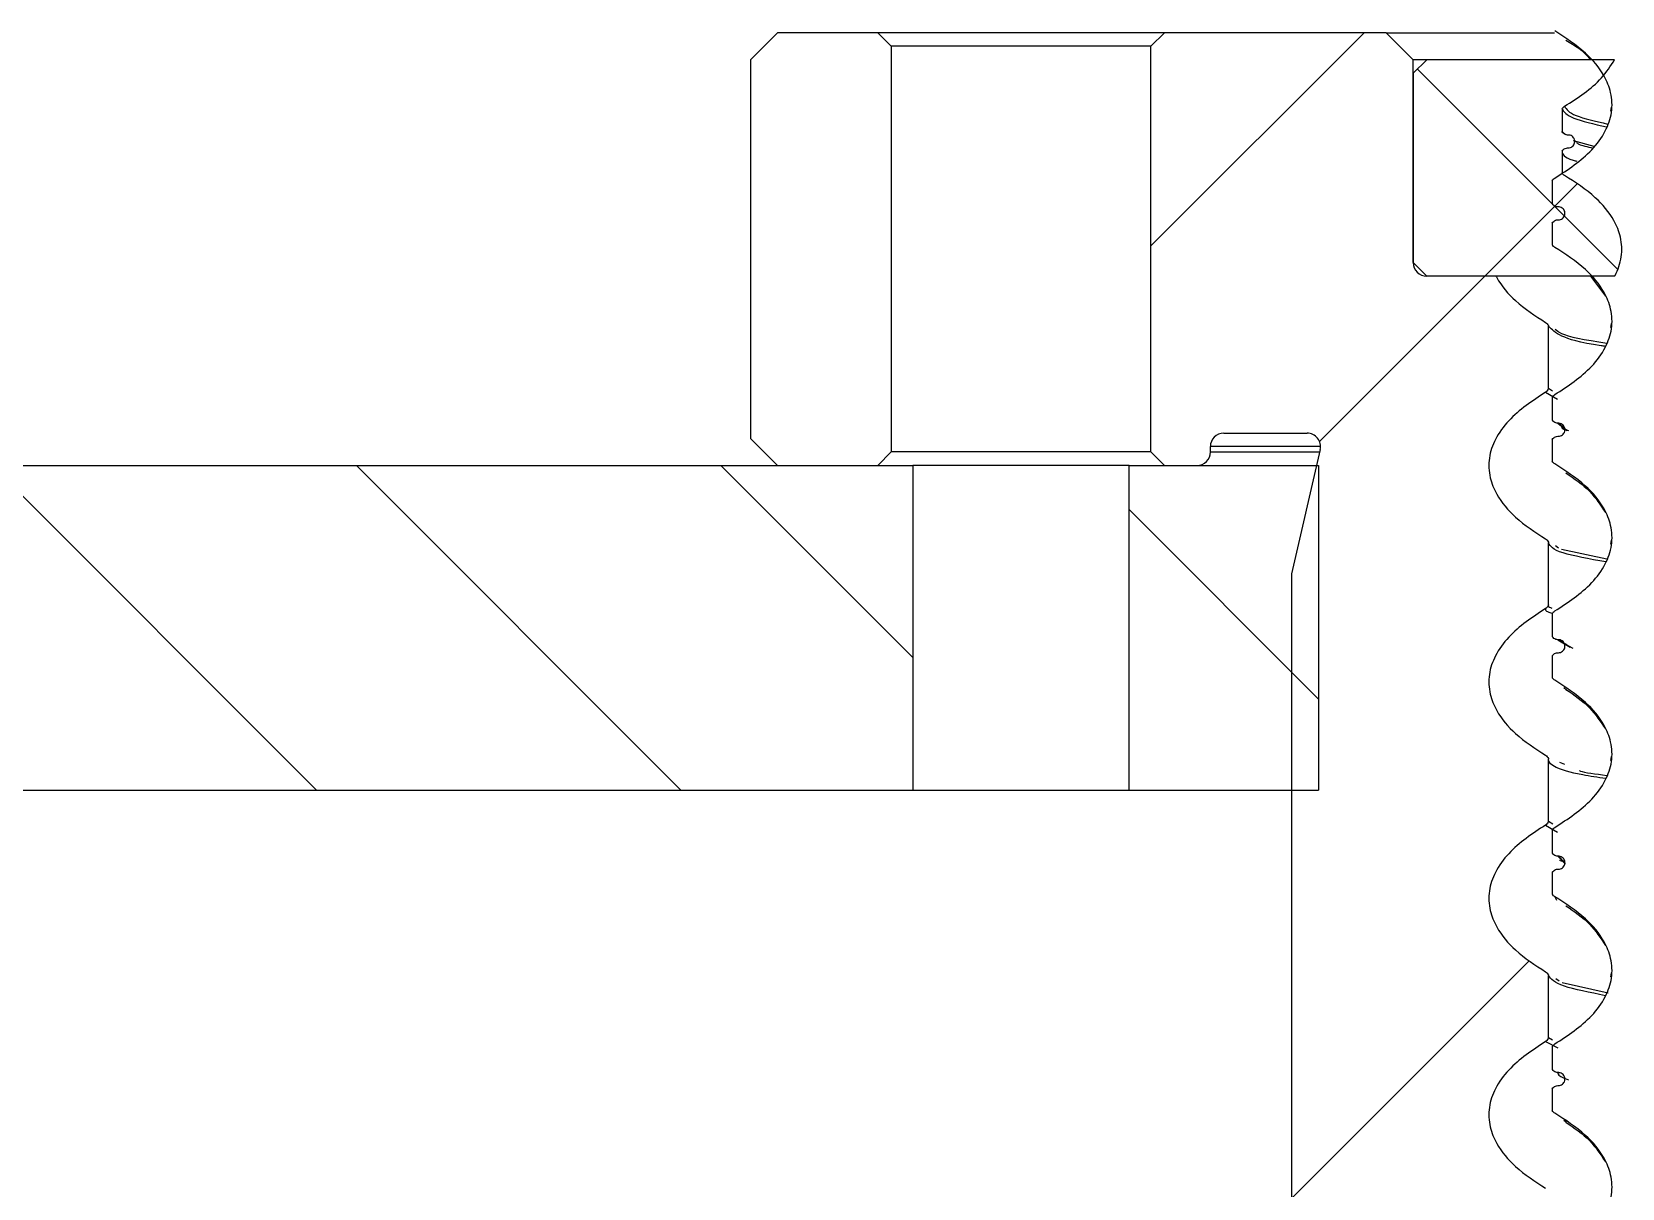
# Model space of a CAD drawing. Header units: millimetres. Extents: x -300 to 1184, y 5 to 1469.
# Drawn here: x 338.2 to 357.8, y 1364.13 to 1378.38 of the extents above; entities that cross this region are included whole.
import ezdxf

# ---------------------------------------------------------------- set-up
doc = ezdxf.new("R2010")
doc.units = ezdxf.units.MM

msp = doc.modelspace()

# ---------------------------------------------------------------- hatches: boundary and pattern name
at = {"linetype": 'Continuous', "lineweight": 18}
h = msp.add_hatch(dxfattribs=at)
h.set_pattern_fill('ANSI32', angle=3e-322, style=0)
h.paths.add_polyline_path([(347.39, 1378.366), (347.057, 1378.033), (347.057, 1373.366), (347.39, 1373.033), (348.624, 1373.033), (348.79, 1373.2), (348.79, 1378.2), (348.624, 1378.366)], flags=0)
h = msp.add_hatch(dxfattribs=at)
h.set_pattern_fill('ANSI32', angle=3e-322, style=0)
edge = h.paths.add_edge_path(flags=0)
edge.add_spline(control_points=[(356.854, 1372.129), (356.722, 1372.206), (356.596, 1372.294), (356.484, 1372.398), (356.394, 1372.481), (356.312, 1372.575), (356.252, 1372.682), (356.217, 1372.745), (356.189, 1372.813), (356.172, 1372.883), (356.154, 1372.962), (356.15, 1373.045), (356.161, 1373.125), (356.173, 1373.205), (356.199, 1373.283), (356.236, 1373.354), (356.279, 1373.438), (356.336, 1373.515), (356.4, 1373.584), (356.529, 1373.725), (356.688, 1373.84), (356.854, 1373.937)], knot_values=[0, 0, 0, 0, 0.000685, 0.000685, 0.000685, 0.001237, 0.001237, 0.001237, 0.001562, 0.001562, 0.001562, 0.001926, 0.001926, 0.001926, 0.002288, 0.002288, 0.002288, 0.00271, 0.00271, 0.00271, 0.003578, 0.003578, 0.003578, 0.003578], weights=[1, 1, 1, 1, 1, 1, 1, 1, 1, 1, 1, 1, 1, 1, 1, 1, 1, 1, 1, 1, 1, 1], degree=3, periodic=0)
edge.add_spline(control_points=[(356.854, 1373.937), (356.856, 1373.938), (356.858, 1373.94), (356.861, 1373.941), (356.868, 1373.946), (356.874, 1373.953), (356.879, 1373.96), (356.884, 1373.968), (356.888, 1373.976), (356.89, 1373.985)], knot_values=[0, 0, 0, 0, 0.000012, 0.000012, 0.000012, 0.000053, 0.000053, 0.000053, 0.000094, 0.000094, 0.000094, 0.000094], weights=[1, 1, 1, 1, 1, 1, 1, 1, 1, 1], degree=3, periodic=0)
edge.add_line((356.89, 1373.985), (356.89, 1374.748))
edge.add_spline(control_points=[(356.89, 1374.748), (356.89, 1374.751), (356.889, 1374.753), (356.888, 1374.756), (356.885, 1374.764), (356.88, 1374.772), (356.874, 1374.779), (356.868, 1374.786), (356.861, 1374.792), (356.854, 1374.796)], knot_values=[0, 0, 0, 0, 0.000012, 0.000012, 0.000012, 0.000053, 0.000053, 0.000053, 0.000094, 0.000094, 0.000094, 0.000094], weights=[1, 1, 1, 1, 1, 1, 1, 1, 1, 1], degree=3, periodic=0)
edge.add_spline(control_points=[(356.854, 1374.796), (356.722, 1374.873), (356.596, 1374.961), (356.484, 1375.064), (356.394, 1375.147), (356.312, 1375.242), (356.252, 1375.348), (356.249, 1375.354), (356.246, 1375.36), (356.242, 1375.366)], knot_values=[0, 0, 0, 0, 0.000685, 0.000685, 0.000685, 0.001237, 0.001237, 0.001237, 0.001267, 0.001267, 0.001267, 0.001267], weights=[1, 1, 1, 1, 1, 1, 1, 1, 1, 1], degree=3, periodic=0)
edge.add_line((356.242, 1375.366), (355.39, 1375.366))
edge.add_arc((355.39, 1375.533), 0.167, 180, 270, ccw=False)
edge.add_line((355.224, 1375.533), (355.224, 1378.033))
edge.add_line((355.224, 1378.033), (354.89, 1378.366))
edge.add_line((354.89, 1378.366), (352.157, 1378.366))
edge.add_line((352.157, 1378.366), (351.99, 1378.2))
edge.add_line((351.99, 1378.2), (351.99, 1373.2))
edge.add_line((351.99, 1373.2), (352.157, 1373.033))
edge.add_line((352.157, 1373.033), (352.557, 1373.033))
edge.add_arc((352.557, 1373.2), 0.167, 270, 360)
edge.add_line((352.724, 1373.2), (352.724, 1373.266))
edge.add_arc((352.89, 1373.266), 0.167, 90, 180, ccw=False)
edge.add_line((352.89, 1373.433), (353.914, 1373.433))
edge.add_arc((353.914, 1373.266), 0.167, -12.9946, 90, ccw=False)
edge.add_line((354.077, 1373.229), (353.724, 1371.7))
edge.add_line((353.724, 1371.7), (353.724, 1355.366))
edge.add_line((353.724, 1355.366), (354.057, 1355.033))
edge.add_line((354.057, 1355.033), (354.89, 1355.033))
edge.add_line((354.89, 1355.033), (355.224, 1355.366))
edge.add_line((355.224, 1355.366), (355.224, 1357.866))
edge.add_arc((355.39, 1357.866), 0.167, 90, 180, ccw=False)
edge.add_line((355.39, 1358.033), (356.557, 1358.033))
edge.add_line((356.557, 1358.033), (356.89, 1358.366))
edge.add_line((356.89, 1358.366), (356.89, 1358.748))
edge.add_spline(control_points=[(356.89, 1358.748), (356.89, 1358.751), (356.889, 1358.753), (356.888, 1358.756), (356.885, 1358.764), (356.88, 1358.772), (356.874, 1358.779), (356.868, 1358.786), (356.861, 1358.792), (356.854, 1358.796)], knot_values=[0, 0, 0, 0, 0.000012, 0.000012, 0.000012, 0.000053, 0.000053, 0.000053, 0.000094, 0.000094, 0.000094, 0.000094], weights=[1, 1, 1, 1, 1, 1, 1, 1, 1, 1], degree=3, periodic=0)
edge.add_spline(control_points=[(356.854, 1358.796), (356.722, 1358.873), (356.596, 1358.961), (356.484, 1359.064), (356.394, 1359.147), (356.312, 1359.242), (356.252, 1359.348), (356.217, 1359.411), (356.189, 1359.48), (356.172, 1359.55), (356.154, 1359.629), (356.15, 1359.712), (356.161, 1359.792), (356.173, 1359.871), (356.199, 1359.949), (356.236, 1360.021), (356.279, 1360.104), (356.336, 1360.181), (356.4, 1360.251), (356.529, 1360.392), (356.688, 1360.506), (356.854, 1360.603)], knot_values=[0, 0, 0, 0, 0.000685, 0.000685, 0.000685, 0.001237, 0.001237, 0.001237, 0.001562, 0.001562, 0.001562, 0.001926, 0.001926, 0.001926, 0.002288, 0.002288, 0.002288, 0.00271, 0.00271, 0.00271, 0.003578, 0.003578, 0.003578, 0.003578], weights=[1, 1, 1, 1, 1, 1, 1, 1, 1, 1, 1, 1, 1, 1, 1, 1, 1, 1, 1, 1, 1, 1], degree=3, periodic=0)
edge.add_spline(control_points=[(356.854, 1360.603), (356.856, 1360.605), (356.858, 1360.606), (356.861, 1360.608), (356.868, 1360.613), (356.874, 1360.62), (356.879, 1360.627), (356.884, 1360.634), (356.888, 1360.643), (356.89, 1360.651)], knot_values=[0, 0, 0, 0, 0.000012, 0.000012, 0.000012, 0.000053, 0.000053, 0.000053, 0.000094, 0.000094, 0.000094, 0.000094], weights=[1, 1, 1, 1, 1, 1, 1, 1, 1, 1], degree=3, periodic=0)
edge.add_line((356.89, 1360.651), (356.89, 1361.415))
edge.add_spline(control_points=[(356.89, 1361.415), (356.89, 1361.417), (356.889, 1361.42), (356.888, 1361.423), (356.885, 1361.431), (356.88, 1361.439), (356.874, 1361.446), (356.868, 1361.452), (356.861, 1361.458), (356.854, 1361.463)], knot_values=[0, 0, 0, 0, 0.000012, 0.000012, 0.000012, 0.000053, 0.000053, 0.000053, 0.000094, 0.000094, 0.000094, 0.000094], weights=[1, 1, 1, 1, 1, 1, 1, 1, 1, 1], degree=3, periodic=0)
edge.add_spline(control_points=[(356.854, 1361.463), (356.722, 1361.54), (356.596, 1361.628), (356.484, 1361.731), (356.394, 1361.814), (356.312, 1361.909), (356.252, 1362.015), (356.217, 1362.078), (356.189, 1362.146), (356.172, 1362.217), (356.154, 1362.295), (356.15, 1362.379), (356.161, 1362.459), (356.173, 1362.538), (356.199, 1362.616), (356.236, 1362.687), (356.279, 1362.771), (356.336, 1362.848), (356.4, 1362.917), (356.529, 1363.059), (356.688, 1363.173), (356.854, 1363.27)], knot_values=[0, 0, 0, 0, 0.000685, 0.000685, 0.000685, 0.001237, 0.001237, 0.001237, 0.001562, 0.001562, 0.001562, 0.001926, 0.001926, 0.001926, 0.002288, 0.002288, 0.002288, 0.00271, 0.00271, 0.00271, 0.003578, 0.003578, 0.003578, 0.003578], weights=[1, 1, 1, 1, 1, 1, 1, 1, 1, 1, 1, 1, 1, 1, 1, 1, 1, 1, 1, 1, 1, 1], degree=3, periodic=0)
edge.add_spline(control_points=[(356.854, 1363.27), (356.856, 1363.271), (356.858, 1363.273), (356.861, 1363.274), (356.868, 1363.28), (356.874, 1363.286), (356.879, 1363.294), (356.884, 1363.301), (356.888, 1363.309), (356.89, 1363.318)], knot_values=[0, 0, 0, 0, 0.000012, 0.000012, 0.000012, 0.000053, 0.000053, 0.000053, 0.000094, 0.000094, 0.000094, 0.000094], weights=[1, 1, 1, 1, 1, 1, 1, 1, 1, 1], degree=3, periodic=0)
edge.add_line((356.89, 1363.318), (356.89, 1364.081))
edge.add_spline(control_points=[(356.89, 1364.081), (356.89, 1364.084), (356.889, 1364.087), (356.888, 1364.089), (356.885, 1364.098), (356.88, 1364.105), (356.874, 1364.112), (356.868, 1364.119), (356.861, 1364.125), (356.854, 1364.129)], knot_values=[0, 0, 0, 0, 0.000012, 0.000012, 0.000012, 0.000053, 0.000053, 0.000053, 0.000094, 0.000094, 0.000094, 0.000094], weights=[1, 1, 1, 1, 1, 1, 1, 1, 1, 1], degree=3, periodic=0)
edge.add_spline(control_points=[(356.854, 1364.129), (356.722, 1364.206), (356.596, 1364.294), (356.484, 1364.398), (356.394, 1364.481), (356.312, 1364.575), (356.252, 1364.682), (356.217, 1364.745), (356.189, 1364.813), (356.172, 1364.883), (356.154, 1364.962), (356.15, 1365.045), (356.161, 1365.125), (356.173, 1365.205), (356.199, 1365.283), (356.236, 1365.354), (356.279, 1365.438), (356.336, 1365.515), (356.4, 1365.584), (356.529, 1365.725), (356.688, 1365.84), (356.854, 1365.937)], knot_values=[0, 0, 0, 0, 0.000685, 0.000685, 0.000685, 0.001237, 0.001237, 0.001237, 0.001562, 0.001562, 0.001562, 0.001926, 0.001926, 0.001926, 0.002288, 0.002288, 0.002288, 0.00271, 0.00271, 0.00271, 0.003578, 0.003578, 0.003578, 0.003578], weights=[1, 1, 1, 1, 1, 1, 1, 1, 1, 1, 1, 1, 1, 1, 1, 1, 1, 1, 1, 1, 1, 1], degree=3, periodic=0)
edge.add_spline(control_points=[(356.854, 1365.937), (356.856, 1365.938), (356.858, 1365.94), (356.861, 1365.941), (356.868, 1365.946), (356.874, 1365.953), (356.879, 1365.96), (356.884, 1365.968), (356.888, 1365.976), (356.89, 1365.985)], knot_values=[0, 0, 0, 0, 0.000012, 0.000012, 0.000012, 0.000053, 0.000053, 0.000053, 0.000094, 0.000094, 0.000094, 0.000094], weights=[1, 1, 1, 1, 1, 1, 1, 1, 1, 1], degree=3, periodic=0)
edge.add_line((356.89, 1365.985), (356.89, 1366.748))
edge.add_spline(control_points=[(356.89, 1366.748), (356.89, 1366.751), (356.889, 1366.753), (356.888, 1366.756), (356.885, 1366.764), (356.88, 1366.772), (356.874, 1366.779), (356.868, 1366.786), (356.861, 1366.792), (356.854, 1366.796)], knot_values=[0, 0, 0, 0, 0.000012, 0.000012, 0.000012, 0.000053, 0.000053, 0.000053, 0.000094, 0.000094, 0.000094, 0.000094], weights=[1, 1, 1, 1, 1, 1, 1, 1, 1, 1], degree=3, periodic=0)
edge.add_spline(control_points=[(356.854, 1366.796), (356.722, 1366.873), (356.596, 1366.961), (356.484, 1367.064), (356.394, 1367.147), (356.312, 1367.242), (356.252, 1367.348), (356.217, 1367.411), (356.189, 1367.48), (356.172, 1367.55), (356.154, 1367.629), (356.15, 1367.712), (356.161, 1367.792), (356.173, 1367.871), (356.199, 1367.949), (356.236, 1368.021), (356.279, 1368.104), (356.336, 1368.181), (356.4, 1368.251), (356.529, 1368.392), (356.688, 1368.506), (356.854, 1368.603)], knot_values=[0, 0, 0, 0, 0.000685, 0.000685, 0.000685, 0.001237, 0.001237, 0.001237, 0.001562, 0.001562, 0.001562, 0.001926, 0.001926, 0.001926, 0.002288, 0.002288, 0.002288, 0.00271, 0.00271, 0.00271, 0.003578, 0.003578, 0.003578, 0.003578], weights=[1, 1, 1, 1, 1, 1, 1, 1, 1, 1, 1, 1, 1, 1, 1, 1, 1, 1, 1, 1, 1, 1], degree=3, periodic=0)
edge.add_spline(control_points=[(356.854, 1368.603), (356.856, 1368.605), (356.858, 1368.606), (356.861, 1368.608), (356.868, 1368.613), (356.874, 1368.62), (356.879, 1368.627), (356.884, 1368.634), (356.888, 1368.643), (356.89, 1368.651)], knot_values=[0, 0, 0, 0, 0.000012, 0.000012, 0.000012, 0.000053, 0.000053, 0.000053, 0.000094, 0.000094, 0.000094, 0.000094], weights=[1, 1, 1, 1, 1, 1, 1, 1, 1, 1], degree=3, periodic=0)
edge.add_line((356.89, 1368.651), (356.89, 1369.415))
edge.add_spline(control_points=[(356.89, 1369.415), (356.89, 1369.417), (356.889, 1369.42), (356.888, 1369.423), (356.885, 1369.431), (356.88, 1369.439), (356.874, 1369.446), (356.868, 1369.452), (356.861, 1369.458), (356.854, 1369.463)], knot_values=[0, 0, 0, 0, 0.000012, 0.000012, 0.000012, 0.000053, 0.000053, 0.000053, 0.000094, 0.000094, 0.000094, 0.000094], weights=[1, 1, 1, 1, 1, 1, 1, 1, 1, 1], degree=3, periodic=0)
edge.add_spline(control_points=[(356.854, 1369.463), (356.722, 1369.54), (356.596, 1369.628), (356.484, 1369.731), (356.394, 1369.814), (356.312, 1369.909), (356.252, 1370.015), (356.217, 1370.078), (356.189, 1370.146), (356.172, 1370.217), (356.154, 1370.295), (356.15, 1370.379), (356.161, 1370.459), (356.173, 1370.538), (356.199, 1370.616), (356.236, 1370.687), (356.279, 1370.771), (356.336, 1370.848), (356.4, 1370.917), (356.529, 1371.059), (356.688, 1371.173), (356.854, 1371.27)], knot_values=[0, 0, 0, 0, 0.000685, 0.000685, 0.000685, 0.001237, 0.001237, 0.001237, 0.001562, 0.001562, 0.001562, 0.001926, 0.001926, 0.001926, 0.002288, 0.002288, 0.002288, 0.00271, 0.00271, 0.00271, 0.003578, 0.003578, 0.003578, 0.003578], weights=[1, 1, 1, 1, 1, 1, 1, 1, 1, 1, 1, 1, 1, 1, 1, 1, 1, 1, 1, 1, 1, 1], degree=3, periodic=0)
edge.add_spline(control_points=[(356.854, 1371.27), (356.856, 1371.271), (356.858, 1371.273), (356.861, 1371.274), (356.868, 1371.28), (356.874, 1371.286), (356.879, 1371.294), (356.884, 1371.301), (356.888, 1371.309), (356.89, 1371.318)], knot_values=[0, 0, 0, 0, 0.000012, 0.000012, 0.000012, 0.000053, 0.000053, 0.000053, 0.000094, 0.000094, 0.000094, 0.000094], weights=[1, 1, 1, 1, 1, 1, 1, 1, 1, 1], degree=3, periodic=0)
edge.add_line((356.89, 1371.318), (356.89, 1372.081))
edge.add_spline(control_points=[(356.89, 1372.081), (356.89, 1372.084), (356.889, 1372.087), (356.888, 1372.089), (356.885, 1372.098), (356.88, 1372.105), (356.874, 1372.112), (356.868, 1372.119), (356.861, 1372.125), (356.854, 1372.129)], knot_values=[0, 0, 0, 0, 0.000012, 0.000012, 0.000012, 0.000053, 0.000053, 0.000053, 0.000094, 0.000094, 0.000094, 0.000094], weights=[1, 1, 1, 1, 1, 1, 1, 1, 1, 1], degree=3, periodic=0)
h = msp.add_hatch(dxfattribs=at)
h.set_pattern_fill('ANSI37', angle=90, style=0)
edge = h.paths.add_edge_path(flags=0)
edge.add_line((355.224, 1377.866), (355.224, 1375.533))
edge.add_line((355.224, 1375.533), (355.39, 1375.366))
edge.add_line((355.39, 1375.366), (357.705, 1375.366))
edge.add_spline(control_points=[(357.705, 1375.366), (357.707, 1375.369), (357.708, 1375.371), (357.709, 1375.374), (357.747, 1375.446), (357.774, 1375.524), (357.786, 1375.604), (357.798, 1375.684), (357.794, 1375.768), (357.776, 1375.847), (357.76, 1375.918), (357.732, 1375.987), (357.696, 1376.05), (357.637, 1376.156), (357.556, 1376.25), (357.467, 1376.333), (357.352, 1376.439), (357.222, 1376.528), (357.088, 1376.606)], knot_values=[0.001273, 0.001273, 0.001273, 0.001273, 0.001286, 0.001286, 0.001286, 0.001648, 0.001648, 0.001648, 0.002013, 0.002013, 0.002013, 0.002337, 0.002337, 0.002337, 0.002882, 0.002882, 0.002882, 0.00358, 0.00358, 0.00358, 0.00358], weights=[1, 1, 1, 1, 1, 1, 1, 1, 1, 1, 1, 1, 1, 1, 1, 1, 1, 1, 1], degree=3, periodic=0)
edge.add_spline(control_points=[(357.088, 1376.606), (357.081, 1376.61), (357.076, 1376.614), (357.071, 1376.619), (357.065, 1376.625), (357.061, 1376.631), (357.057, 1376.638)], knot_values=[0, 0, 0, 0, 0.000032, 0.000032, 0.000032, 0.000067, 0.000067, 0.000067, 0.000067], weights=[1, 1, 1, 1, 1, 1, 1], degree=3, periodic=0)
edge.add_line((357.057, 1376.638), (357.057, 1376.907))
edge.add_spline(control_points=[(357.057, 1376.907), (357.062, 1376.914), (357.068, 1376.921), (357.074, 1376.927), (357.081, 1376.933), (357.089, 1376.937), (357.097, 1376.941), (357.106, 1376.944), (357.116, 1376.946), (357.126, 1376.946)], knot_values=[0, 0, 0, 0, 0.00004, 0.00004, 0.00004, 0.00008, 0.00008, 0.00008, 0.000123, 0.000123, 0.000123, 0.000123], weights=[1, 1, 1, 1, 1, 1, 1, 1, 1, 1], degree=3, periodic=0)
edge.add_spline(control_points=[(357.126, 1376.946), (357.126, 1376.946), (357.127, 1376.946), (357.128, 1376.946), (357.128, 1376.946), (357.129, 1376.946), (357.13, 1376.946), (357.131, 1376.946), (357.132, 1376.946), (357.134, 1376.946)], knot_values=[0, 0, 0, 0, 0.000003, 0.000003, 0.000003, 0.000006, 0.000006, 0.000006, 0.000012, 0.000012, 0.000012, 0.000012], weights=[1, 1, 1, 1, 1, 1, 1, 1, 1, 1], degree=3, periodic=0)
edge.add_spline(control_points=[(357.134, 1376.946), (357.142, 1376.946), (357.151, 1376.947), (357.16, 1376.95), (357.168, 1376.953), (357.176, 1376.957), (357.183, 1376.963), (357.19, 1376.968), (357.196, 1376.975), (357.201, 1376.983), (357.206, 1376.99), (357.209, 1376.999), (357.211, 1377.007), (357.213, 1377.016), (357.214, 1377.025), (357.213, 1377.034), (357.212, 1377.043), (357.209, 1377.052), (357.205, 1377.06), (357.202, 1377.068), (357.196, 1377.076), (357.19, 1377.082), (357.184, 1377.088), (357.176, 1377.094), (357.168, 1377.098), (357.16, 1377.101), (357.151, 1377.104), (357.143, 1377.105), (357.14, 1377.105), (357.137, 1377.105), (357.134, 1377.105)], knot_values=[0, 0, 0, 0, 0.00004, 0.00004, 0.00004, 0.00008, 0.00008, 0.00008, 0.000119, 0.000119, 0.000119, 0.000159, 0.000159, 0.000159, 0.0002, 0.0002, 0.0002, 0.00024, 0.00024, 0.00024, 0.000281, 0.000281, 0.000281, 0.000321, 0.000321, 0.000321, 0.000361, 0.000361, 0.000361, 0.000373, 0.000373, 0.000373, 0.000373], weights=[1, 1, 1, 1, 1, 1, 1, 1, 1, 1, 1, 1, 1, 1, 1, 1, 1, 1, 1, 1, 1, 1, 1, 1, 1, 1, 1, 1, 1, 1, 1], degree=3, periodic=0)
edge.add_spline(control_points=[(357.134, 1377.105), (357.134, 1377.105), (357.133, 1377.105), (357.132, 1377.105), (357.131, 1377.105), (357.131, 1377.105), (357.13, 1377.105), (357.129, 1377.105), (357.128, 1377.105), (357.126, 1377.105)], knot_values=[0, 0, 0, 0, 0.000003, 0.000003, 0.000003, 0.000006, 0.000006, 0.000006, 0.000012, 0.000012, 0.000012, 0.000012], weights=[1, 1, 1, 1, 1, 1, 1, 1, 1, 1], degree=3, periodic=0)
edge.add_spline(control_points=[(357.126, 1377.105), (357.117, 1377.105), (357.108, 1377.107), (357.1, 1377.11), (357.092, 1377.113), (357.084, 1377.117), (357.077, 1377.123), (357.07, 1377.128), (357.064, 1377.135), (357.059, 1377.143), (357.059, 1377.144), (357.058, 1377.145), (357.057, 1377.147)], knot_values=[0, 0, 0, 0, 0.00004, 0.00004, 0.00004, 0.00008, 0.00008, 0.00008, 0.000119, 0.000119, 0.000119, 0.000126, 0.000126, 0.000126, 0.000126], weights=[1, 1, 1, 1, 1, 1, 1, 1, 1, 1, 1, 1, 1], degree=3, periodic=0)
edge.add_line((357.057, 1377.147), (357.057, 1377.428))
edge.add_spline(control_points=[(357.057, 1377.428), (357.06, 1377.435), (357.065, 1377.44), (357.069, 1377.446), (357.075, 1377.451), (357.081, 1377.456), (357.088, 1377.46)], knot_values=[0, 0, 0, 0, 0.000032, 0.000032, 0.000032, 0.000067, 0.000067, 0.000067, 0.000067], weights=[1, 1, 1, 1, 1, 1, 1], degree=3, periodic=0)
edge.add_spline(control_points=[(357.088, 1377.46), (357.253, 1377.556), (357.413, 1377.669), (357.543, 1377.809), (357.606, 1377.877), (357.662, 1377.952), (357.705, 1378.033)], knot_values=[0, 0, 0, 0, 0.000861, 0.000861, 0.000861, 0.001273, 0.001273, 0.001273, 0.001273], weights=[1, 1, 1, 1, 1, 1, 1], degree=3, periodic=0)
edge.add_line((357.705, 1378.033), (355.39, 1378.033))
edge.add_line((355.39, 1378.033), (355.224, 1377.866))
h = msp.add_hatch(dxfattribs=at)
h.set_pattern_fill('ANSI31', angle=90, style=0)
h.paths.add_polyline_path([(349.057, 1373.033), (327.224, 1373.033), (327.224, 1369.033), (349.057, 1369.033)], flags=0)
h = msp.add_hatch(dxfattribs=at)
h.set_pattern_fill('ANSI31', angle=90, style=0)
h.paths.add_polyline_path([(354.057, 1369.033), (354.057, 1373.033), (351.724, 1373.033), (351.724, 1369.033)], flags=0)

# ---------------------------------------------------------------- linework, layer by layer
at = {"color": 7, "linetype": 'Continuous', "lineweight": 25}
for p, q in [((347.39, 1378.366), (347.057, 1378.033)), ((348.624, 1378.366), (347.39, 1378.366)), ((348.624, 1378.366), (348.79, 1378.2)), ((352.157, 1378.366), (348.624, 1378.366)), ((351.99, 1378.2), (352.157, 1378.366)), ((354.89, 1378.366), (352.157, 1378.366)), ((355.224, 1378.033), (354.89, 1378.366)), ((354.89, 1378.366), (356.964, 1378.366)), ((348.79, 1378.2), (348.79, 1373.2)), ((351.99, 1378.2), (348.79, 1378.2)), ((351.99, 1373.2), (351.99, 1378.2)), ((347.057, 1378.033), (347.057, 1373.366)), ((355.39, 1378.033), (355.224, 1377.866)), ((355.224, 1375.533), (355.224, 1378.033)), ((355.39, 1378.033), (355.224, 1378.033)), ((357.705, 1378.033), (355.39, 1378.033)), ((355.224, 1377.866), (355.224, 1375.533)), ((357.057, 1377.428), (357.057, 1377.147)), ((357.663, 1377.448), (357.652, 1377.399)), ((357.103, 1377.109), (357.057, 1377.147)), ((357.452, 1376.964), (357.198, 1377.033)), ((357.057, 1376.907), (357.057, 1376.638)), ((356.937, 1376.542), (356.937, 1376.261)), ((357.014, 1376.219), (357.006, 1376.219)), ((356.937, 1376.021), (356.937, 1375.752)), ((357.005, 1376.06), (357.013, 1376.06)), ((355.224, 1375.533), (355.39, 1375.366)), ((357.705, 1375.366), (355.39, 1375.366)), ((356.242, 1375.366), (355.39, 1375.366)), ((357.407, 1375.366), (357.592, 1375.121)), ((357.663, 1374.781), (357.652, 1374.733)), ((356.89, 1373.985), (356.89, 1374.748)), ((356.97, 1374.713), (357.005, 1374.687)), ((356.89, 1373.985), (356.941, 1373.954)), ((356.937, 1373.876), (356.937, 1373.594)), ((352.89, 1373.433), (353.914, 1373.433)), ((357.014, 1373.553), (357.006, 1373.553)), ((357.014, 1373.553), (357.117, 1373.469)), ((347.057, 1373.366), (347.39, 1373.033)), ((352.724, 1373.2), (352.724, 1373.266)), ((354.077, 1373.229), (353.724, 1371.7)), ((356.937, 1373.354), (356.937, 1373.085)), ((327.224, 1373.033), (349.057, 1373.033)), ((347.39, 1373.033), (348.624, 1373.033)), ((348.79, 1373.2), (348.624, 1373.033)), ((351.99, 1373.2), (348.79, 1373.2)), ((349.057, 1373.033), (349.057, 1369.033)), ((351.724, 1373.033), (349.057, 1373.033)), ((351.724, 1369.033), (351.724, 1373.033)), ((351.724, 1373.033), (354.057, 1373.033)), ((352.157, 1373.033), (351.99, 1373.2)), ((352.157, 1373.033), (352.557, 1373.033)), ((354.057, 1373.033), (354.057, 1369.033)), ((356.89, 1371.318), (356.89, 1372.081)), ((356.975, 1372.046), (357.014, 1372.019)), ((357.663, 1372.114), (357.652, 1372.066)), ((353.724, 1371.7), (353.724, 1355.366)), ((356.937, 1371.209), (356.937, 1370.927)), ((357.014, 1370.886), (357.119, 1370.824)), ((356.937, 1370.687), (356.937, 1370.418)), ((357.093, 1370.837), (357.19, 1370.782)), ((357.077, 1370.299), (357.108, 1370.275)), ((356.89, 1368.651), (356.89, 1369.415)), ((357.025, 1369.379), (357.087, 1369.353)), ((357.663, 1369.448), (357.652, 1369.399)), ((327.224, 1369.033), (349.057, 1369.033)), ((349.057, 1369.033), (351.724, 1369.033)), ((351.724, 1369.033), (354.057, 1369.033)), ((356.89, 1368.651), (356.942, 1368.62)), ((356.937, 1368.542), (356.937, 1368.261)), ((357.014, 1368.219), (357.101, 1368.13)), ((356.937, 1368.021), (356.937, 1367.752)), ((356.89, 1365.985), (356.89, 1366.748)), ((357.663, 1366.781), (357.652, 1366.732)), ((356.98, 1366.713), (357.02, 1366.686)), ((356.89, 1365.985), (356.938, 1365.959)), ((356.937, 1365.876), (356.937, 1365.594)), ((356.937, 1365.354), (356.937, 1365.085)), ((357.08, 1364.966), (357.112, 1364.942))]:
    msp.add_line(p, q, dxfattribs=at)
at = {"color": 8, "linetype": 'Continuous', "lineweight": 25}
for p, q in [((356.854, 1373.937), (357, 1373.85)), ((357.006, 1373.553), (357.116, 1373.463)), ((354.081, 1373.266), (352.724, 1373.266)), ((352.724, 1373.2), (354.07, 1373.2)), ((357.049, 1372.001), (357.61, 1371.884)), ((357.006, 1370.886), (357.158, 1370.797)), ((356.854, 1368.603), (356.999, 1368.514)), ((357.006, 1368.22), (357.093, 1368.13)), ((356.967, 1367.72), (356.989, 1367.676)), ((357.059, 1366.663), (357.624, 1366.535)), ((356.854, 1365.937), (357.003, 1365.859))]:
    msp.add_line(p, q, dxfattribs=at)
at = {"color": 7, "linetype": 'Continuous', "lineweight": 25}
for centre, start, end in [((355.39, 1375.533), 180, 270), ((352.89, 1373.266), 90, 180), ((353.914, 1373.266), 347.0054, 90), ((352.557, 1373.2), 270, 0)]:
    msp.add_arc(centre, 0.167, start, end, dxfattribs=at)
for points, knots in [([(356.967, 1376.574), (357.129, 1376.679), (357.372, 1376.837), (357.594, 1377.136), (357.681, 1377.382), (357.671, 1377.623), (357.564, 1377.881), (357.333, 1378.153), (357.099, 1378.302), (356.967, 1378.387)], [0, 0, 0, 0, 0.239807, 0.35874, 0.459934, 0.561693, 0.652808, 0.804695, 1, 1, 1, 1]), ([(357.105, 1378.275), (357.212, 1378.21), (357.324, 1378.143), (357.404, 1378.037), (357.407, 1378.033)], [0, 0, 0, 0, 0.962148, 1, 1, 1, 1]), ([(357.088, 1377.46), (357.253, 1377.564), (357.497, 1377.717), (357.654, 1377.956), (357.705, 1378.033)], [0, 0, 0, 0, 0.675098, 1, 1, 1, 1]), ([(357.057, 1377.428), (357.061, 1377.434), (357.069, 1377.447), (357.081, 1377.456), (357.088, 1377.46)], [0, 0, 0, 0, 0.480361, 1, 1, 1, 1]), ([(357.057, 1377.428), (357.082, 1377.39), (357.129, 1377.315), (357.45, 1377.241), (357.605, 1377.205)], [0, 0, 0, 0, 0.512884, 1, 1, 1, 1]), ([(357.126, 1377.105), (357.117, 1377.106), (357.1, 1377.108), (357.076, 1377.122), (357.063, 1377.136), (357.058, 1377.145), (357.057, 1377.147)], [0, 0, 0, 0, 0.315582, 0.631263, 0.947848, 1, 1, 1, 1]), ([(357.057, 1376.907), (357.062, 1376.914), (357.073, 1376.928), (357.097, 1376.943), (357.116, 1376.945), (357.126, 1376.946)], [0, 0, 0, 0, 0.325057, 0.650108, 1, 1, 1, 1]), ([(357.134, 1377.105), (357.134, 1377.105), (357.132, 1377.105), (357.129, 1377.105), (357.128, 1377.105), (357.126, 1377.105)], [0, 0, 0, 0, 0.2596207, 0.5179992, 1, 1, 1, 1]), ([(357.126, 1376.946), (357.126, 1376.946), (357.128, 1376.946), (357.13, 1376.946), (357.132, 1376.946), (357.134, 1376.946)], [0, 0, 0, 0, 0.258742, 0.517436, 1, 1, 1, 1]), ([(357.134, 1376.946), (357.142, 1376.947), (357.16, 1376.948), (357.184, 1376.962), (357.202, 1376.982), (357.213, 1377.007), (357.214, 1377.034), (357.207, 1377.061), (357.191, 1377.083), (357.169, 1377.099), (357.149, 1377.105), (357.137, 1377.105), (357.134, 1377.105)], [0, 0, 0, 0, 0.106506, 0.212992, 0.319787, 0.427177, 0.535334, 0.643681, 0.751893, 0.85962, 0.96665, 1, 1, 1, 1]), ([(357.235, 1377.016), (357.242, 1377.008), (357.262, 1376.984), (357.367, 1376.96), (357.437, 1376.944)], [0, 0, 0, 0, 0.331583, 1, 1, 1, 1]), ([(357.057, 1376.907), (357.063, 1376.869), (357.07, 1376.827), (357.224, 1376.786), (357.239, 1376.782)], [0, 0, 0, 0, 0.902994, 1, 1, 1, 1]), ([(356.937, 1376.542), (356.94, 1376.548), (356.948, 1376.561), (356.961, 1376.57), (356.967, 1376.574)], [0, 0, 0, 0, 0.480361, 1, 1, 1, 1]), ([(357.088, 1376.606), (357.082, 1376.61), (357.069, 1376.619), (357.061, 1376.631), (357.057, 1376.638)], [0, 0, 0, 0, 0.479895, 1, 1, 1, 1]), ([(357.705, 1375.366), (357.707, 1375.369), (357.746, 1375.443), (357.801, 1375.602), (357.791, 1375.842), (357.685, 1376.1), (357.454, 1376.372), (357.219, 1376.522), (357.088, 1376.606)], [0, 0, 0, 0, 0.005526, 0.162493, 0.320311, 0.461605, 0.697217, 1, 1, 1, 1]), ([(357.006, 1376.219), (356.997, 1376.22), (356.979, 1376.222), (356.955, 1376.236), (356.942, 1376.25), (356.937, 1376.259), (356.937, 1376.261)], [0, 0, 0, 0, 0.315574, 0.631038, 0.947455, 1, 1, 1, 1]), ([(357.013, 1376.06), (357.022, 1376.061), (357.04, 1376.062), (357.063, 1376.076), (357.082, 1376.096), (357.092, 1376.121), (357.094, 1376.148), (357.086, 1376.175), (357.071, 1376.197), (357.048, 1376.213), (357.028, 1376.219), (357.016, 1376.219), (357.014, 1376.219)], [0, 0, 0, 0, 0.106506, 0.213027, 0.319795, 0.427184, 0.535181, 0.643682, 0.751893, 0.85962, 0.96665, 1, 1, 1, 1]), ([(356.937, 1376.021), (356.942, 1376.028), (356.952, 1376.042), (356.977, 1376.057), (356.995, 1376.059), (357.005, 1376.06)], [0, 0, 0, 0, 0.325085, 0.650164, 1, 1, 1, 1]), ([(356.967, 1375.72), (356.961, 1375.724), (356.949, 1375.732), (356.941, 1375.745), (356.937, 1375.752)], [0, 0, 0, 0, 0.479895, 1, 1, 1, 1]), ([(356.967, 1373.907), (357.129, 1374.013), (357.372, 1374.17), (357.594, 1374.469), (357.681, 1374.716), (357.671, 1374.956), (357.564, 1375.214), (357.333, 1375.486), (357.099, 1375.636), (356.967, 1375.72)], [0, 0, 0, 0, 0.239817, 0.358737, 0.459932, 0.561691, 0.652807, 0.804694, 1, 1, 1, 1]), ([(356.242, 1375.366), (356.246, 1375.36), (356.307, 1375.247), (356.494, 1375.028), (356.726, 1374.879), (356.854, 1374.796)], [0, 0, 0, 0, 0.02434, 0.4586371, 1, 1, 1, 1]), ([(356.854, 1374.796), (356.861, 1374.791), (356.876, 1374.78), (356.886, 1374.762), (356.89, 1374.751), (356.89, 1374.748)], [0, 0, 0, 0, 0.432809, 0.865271, 1, 1, 1, 1]), ([(357.593, 1374.5), (357.574, 1374.503), (357.278, 1374.546), (357.011, 1374.627), (356.931, 1374.708), (356.89, 1374.748)], [0, 0, 0, 0, 0.032842, 0.515353, 1, 1, 1, 1]), ([(356.854, 1373.937), (356.692, 1373.83), (356.451, 1373.672), (356.231, 1373.373), (356.146, 1373.127), (356.157, 1372.888), (356.264, 1372.631), (356.494, 1372.362), (356.725, 1372.212), (356.854, 1372.129)], [0, 0, 0, 0, 0.241542, 0.360071, 0.461223, 0.562929, 0.654134, 0.80809, 1, 1, 1, 1]), ([(356.89, 1373.985), (356.887, 1373.976), (356.881, 1373.96), (356.866, 1373.944), (356.856, 1373.938), (356.854, 1373.937)], [0, 0, 0, 0, 0.433996, 0.868594, 1, 1, 1, 1]), ([(356.937, 1373.876), (356.94, 1373.882), (356.948, 1373.894), (356.961, 1373.903), (356.967, 1373.907)], [0, 0, 0, 0, 0.480361, 1, 1, 1, 1]), ([(357.006, 1373.553), (356.997, 1373.554), (356.979, 1373.556), (356.955, 1373.569), (356.942, 1373.584), (356.937, 1373.593), (356.937, 1373.594)], [0, 0, 0, 0, 0.315613, 0.631347, 0.947449, 1, 1, 1, 1]), ([(357.013, 1373.393), (357.022, 1373.394), (357.04, 1373.396), (357.063, 1373.409), (357.082, 1373.429), (357.092, 1373.454), (357.094, 1373.482), (357.086, 1373.508), (357.071, 1373.531), (357.048, 1373.546), (357.028, 1373.552), (357.016, 1373.553), (357.014, 1373.553)], [0, 0, 0, 0, 0.106505, 0.213025, 0.319793, 0.427182, 0.535338, 0.643684, 0.751895, 0.859621, 0.96665, 1, 1, 1, 1]), ([(357.049, 1373.504), (357.053, 1373.496), (357.06, 1373.482), (357.117, 1373.468), (357.138, 1373.463)], [0, 0, 0, 0, 0.631485, 1, 1, 1, 1]), ([(356.937, 1373.354), (356.942, 1373.361), (356.952, 1373.376), (356.977, 1373.39), (356.995, 1373.392), (357.005, 1373.393)], [0, 0, 0, 0, 0.325057, 0.650108, 1, 1, 1, 1]), ([(357.005, 1373.393), (357.006, 1373.393), (357.007, 1373.393), (357.01, 1373.393), (357.012, 1373.393), (357.013, 1373.393)], [0, 0, 0, 0, 0.269934, 0.541066, 1, 1, 1, 1]), ([(356.967, 1373.053), (356.961, 1373.057), (356.949, 1373.066), (356.941, 1373.078), (356.937, 1373.085)], [0, 0, 0, 0, 0.479895, 1, 1, 1, 1]), ([(356.967, 1371.241), (357.129, 1371.346), (357.372, 1371.503), (357.594, 1371.802), (357.681, 1372.049), (357.671, 1372.29), (357.564, 1372.547), (357.333, 1372.819), (357.099, 1372.969), (356.967, 1373.053)], [0, 0, 0, 0, 0.2398174, 0.3587373, 0.459948, 0.5617068, 0.6528074, 0.8046944, 1, 1, 1, 1]), ([(357.105, 1372.942), (357.208, 1372.872), (357.398, 1372.743), (357.532, 1372.545), (357.592, 1372.454)], [0, 0, 0, 0, 0.542509, 1, 1, 1, 1]), ([(356.854, 1372.129), (356.861, 1372.124), (356.876, 1372.114), (356.886, 1372.095), (356.89, 1372.084), (356.89, 1372.081)], [0, 0, 0, 0, 0.432809, 0.865271, 1, 1, 1, 1]), ([(357.597, 1371.845), (357.393, 1371.882), (356.957, 1371.961), (356.913, 1372.039), (356.89, 1372.081)], [0, 0, 0, 0, 0.467681, 1, 1, 1, 1]), ([(356.854, 1371.27), (356.692, 1371.164), (356.451, 1371.005), (356.231, 1370.706), (356.146, 1370.461), (356.157, 1370.221), (356.264, 1369.964), (356.494, 1369.695), (356.725, 1369.546), (356.854, 1369.463)], [0, 0, 0, 0, 0.241542, 0.360071, 0.461223, 0.562929, 0.654134, 0.80809, 1, 1, 1, 1]), ([(356.89, 1371.318), (356.887, 1371.31), (356.881, 1371.293), (356.866, 1371.278), (356.856, 1371.271), (356.854, 1371.27)], [0, 0, 0, 0, 0.433996, 0.868594, 1, 1, 1, 1]), ([(356.89, 1371.318), (356.885, 1371.308), (356.877, 1371.295), (356.921, 1371.28), (356.932, 1371.277)], [0, 0, 0, 0, 0.736146, 1, 1, 1, 1]), ([(356.937, 1371.209), (356.94, 1371.215), (356.948, 1371.228), (356.961, 1371.236), (356.967, 1371.241)], [0, 0, 0, 0, 0.480361, 1, 1, 1, 1]), ([(357.006, 1370.886), (356.997, 1370.887), (356.979, 1370.889), (356.955, 1370.903), (356.942, 1370.917), (356.937, 1370.926), (356.937, 1370.927)], [0, 0, 0, 0, 0.315557, 0.631317, 0.947444, 1, 1, 1, 1]), ([(357.014, 1370.886), (357.013, 1370.886), (357.011, 1370.886), (357.009, 1370.886), (357.007, 1370.886), (357.006, 1370.886)], [0, 0, 0, 0, 0.2708, 0.5416, 1, 1, 1, 1]), ([(357.013, 1370.727), (357.022, 1370.727), (357.04, 1370.729), (357.063, 1370.743), (357.082, 1370.763), (357.092, 1370.788), (357.094, 1370.815), (357.086, 1370.841), (357.071, 1370.864), (357.048, 1370.88), (357.028, 1370.886), (357.016, 1370.886), (357.014, 1370.886)], [0, 0, 0, 0, 0.106505, 0.213025, 0.319793, 0.427182, 0.535338, 0.643684, 0.751895, 0.859621, 0.96665, 1, 1, 1, 1]), ([(356.937, 1370.687), (356.942, 1370.695), (356.952, 1370.709), (356.977, 1370.724), (356.995, 1370.726), (357.005, 1370.727)], [0, 0, 0, 0, 0.324756, 0.650121, 1, 1, 1, 1]), ([(357.005, 1370.727), (357.006, 1370.727), (357.007, 1370.727), (357.01, 1370.727), (357.012, 1370.727), (357.013, 1370.727)], [0, 0, 0, 0, 0.269934, 0.541066, 1, 1, 1, 1]), ([(356.967, 1370.387), (356.961, 1370.391), (356.949, 1370.399), (356.941, 1370.412), (356.937, 1370.418)], [0, 0, 0, 0, 0.480527, 1, 1, 1, 1]), ([(356.967, 1368.574), (357.129, 1368.679), (357.372, 1368.837), (357.594, 1369.136), (357.681, 1369.382), (357.671, 1369.623), (357.564, 1369.881), (357.333, 1370.153), (357.099, 1370.302), (356.967, 1370.387)], [0, 0, 0, 0, 0.239817, 0.358736, 0.459947, 0.561705, 0.652805, 0.804705, 1, 1, 1, 1]), ([(357.105, 1370.275), (357.208, 1370.205), (357.398, 1370.076), (357.532, 1369.878), (357.592, 1369.788)], [0, 0, 0, 0, 0.5424873, 1, 1, 1, 1]), ([(356.854, 1369.463), (356.861, 1369.457), (356.876, 1369.447), (356.886, 1369.428), (356.89, 1369.417), (356.89, 1369.415)], [0, 0, 0, 0, 0.432809, 0.865271, 1, 1, 1, 1]), ([(357.595, 1369.175), (357.497, 1369.19), (357.009, 1369.266), (356.897, 1369.348), (356.891, 1369.411), (356.89, 1369.415)], [0, 0, 0, 0, 0.193929, 0.955962, 1, 1, 1, 1]), ([(356.854, 1368.603), (356.692, 1368.497), (356.451, 1368.339), (356.231, 1368.039), (356.146, 1367.794), (356.157, 1367.555), (356.264, 1367.298), (356.494, 1367.028), (356.725, 1366.879), (356.854, 1366.796)], [0, 0, 0, 0, 0.2415423, 0.3600713, 0.4612234, 0.5629134, 0.6541333, 0.8080895, 1, 1, 1, 1]), ([(356.89, 1368.651), (356.887, 1368.643), (356.881, 1368.626), (356.866, 1368.611), (356.856, 1368.605), (356.854, 1368.603)], [0, 0, 0, 0, 0.434327, 0.868671, 1, 1, 1, 1]), ([(356.937, 1368.542), (356.94, 1368.548), (356.948, 1368.561), (356.961, 1368.57), (356.967, 1368.574)], [0, 0, 0, 0, 0.480361, 1, 1, 1, 1]), ([(357.006, 1368.22), (356.997, 1368.22), (356.979, 1368.222), (356.955, 1368.236), (356.942, 1368.25), (356.937, 1368.259), (356.937, 1368.261)], [0, 0, 0, 0, 0.315574, 0.631351, 0.947849, 1, 1, 1, 1]), ([(357.014, 1368.219), (357.013, 1368.219), (357.011, 1368.219), (357.009, 1368.219), (357.007, 1368.219), (357.006, 1368.22)], [0, 0, 0, 0, 0.2708, 0.5416, 1, 1, 1, 1]), ([(357.013, 1368.06), (357.022, 1368.061), (357.04, 1368.062), (357.063, 1368.076), (357.082, 1368.096), (357.092, 1368.121), (357.094, 1368.148), (357.086, 1368.175), (357.071, 1368.197), (357.048, 1368.213), (357.028, 1368.219), (357.016, 1368.219), (357.014, 1368.219)], [0, 0, 0, 0, 0.106506, 0.213028, 0.319797, 0.427334, 0.535332, 0.643679, 0.751892, 0.859619, 0.96665, 1, 1, 1, 1]), ([(357.026, 1368.172), (357.026, 1368.171), (357.031, 1368.165), (357.055, 1368.16), (357.077, 1368.155)], [0, 0, 0, 0, 0.12371, 1, 1, 1, 1]), ([(356.937, 1368.021), (356.942, 1368.028), (356.952, 1368.042), (356.977, 1368.057), (356.995, 1368.059), (357.005, 1368.06)], [0, 0, 0, 0, 0.325085, 0.650164, 1, 1, 1, 1]), ([(357.005, 1368.06), (357.006, 1368.06), (357.007, 1368.06), (357.01, 1368.06), (357.012, 1368.06), (357.013, 1368.06)], [0, 0, 0, 0, 0.269888, 0.541066, 1, 1, 1, 1]), ([(356.967, 1367.72), (356.961, 1367.724), (356.949, 1367.732), (356.941, 1367.745), (356.937, 1367.752)], [0, 0, 0, 0, 0.48018, 1, 1, 1, 1]), ([(356.967, 1365.907), (357.129, 1366.013), (357.372, 1366.17), (357.594, 1366.469), (357.681, 1366.716), (357.671, 1366.956), (357.564, 1367.214), (357.333, 1367.486), (357.099, 1367.636), (356.967, 1367.72)], [0, 0, 0, 0, 0.239817, 0.358736, 0.459947, 0.561705, 0.652805, 0.804705, 1, 1, 1, 1]), ([(357.105, 1367.608), (357.208, 1367.538), (357.398, 1367.41), (357.532, 1367.212), (357.592, 1367.121)], [0, 0, 0, 0, 0.5424873, 1, 1, 1, 1]), ([(356.854, 1366.796), (356.861, 1366.791), (356.876, 1366.78), (356.886, 1366.762), (356.89, 1366.751), (356.89, 1366.748)], [0, 0, 0, 0, 0.432599, 0.86582, 1, 1, 1, 1]), ([(357.593, 1366.501), (357.398, 1366.54), (356.984, 1366.621), (356.923, 1366.704), (356.89, 1366.748)], [0, 0, 0, 0, 0.472003, 1, 1, 1, 1]), ([(356.89, 1365.985), (356.887, 1365.976), (356.881, 1365.959), (356.866, 1365.944), (356.856, 1365.938), (356.854, 1365.937)], [0, 0, 0, 0, 0.434327, 0.868671, 1, 1, 1, 1]), ([(356.854, 1365.937), (356.692, 1365.83), (356.451, 1365.672), (356.231, 1365.373), (356.146, 1365.127), (356.157, 1364.888), (356.264, 1364.631), (356.494, 1364.362), (356.725, 1364.212), (356.854, 1364.129)], [0, 0, 0, 0, 0.2415423, 0.3600713, 0.4612234, 0.5629134, 0.6541333, 0.8080895, 1, 1, 1, 1]), ([(356.937, 1365.876), (356.94, 1365.882), (356.948, 1365.894), (356.961, 1365.903), (356.967, 1365.907)], [0, 0, 0, 0, 0.479982, 1, 1, 1, 1]), ([(357.006, 1365.553), (356.997, 1365.554), (356.979, 1365.556), (356.955, 1365.569), (356.942, 1365.584), (356.937, 1365.593), (356.937, 1365.594)], [0, 0, 0, 0, 0.315574, 0.631351, 0.947849, 1, 1, 1, 1]), ([(356.937, 1365.354), (356.942, 1365.361), (356.952, 1365.376), (356.977, 1365.39), (356.995, 1365.392), (357.005, 1365.393)], [0, 0, 0, 0, 0.325085, 0.650164, 1, 1, 1, 1]), ([(357.005, 1365.393), (357.006, 1365.393), (357.007, 1365.393), (357.01, 1365.393), (357.012, 1365.393), (357.013, 1365.393)], [0, 0, 0, 0, 0.269888, 0.541066, 1, 1, 1, 1]), ([(357.014, 1365.553), (357.013, 1365.553), (357.011, 1365.553), (357.009, 1365.553), (357.007, 1365.553), (357.006, 1365.553)], [0, 0, 0, 0, 0.270795, 0.541636, 1, 1, 1, 1]), ([(357.013, 1365.393), (357.022, 1365.394), (357.04, 1365.396), (357.063, 1365.409), (357.082, 1365.429), (357.092, 1365.454), (357.094, 1365.482), (357.086, 1365.508), (357.071, 1365.531), (357.048, 1365.546), (357.028, 1365.552), (357.016, 1365.553), (357.014, 1365.553)], [0, 0, 0, 0, 0.106538, 0.212988, 0.319763, 0.427305, 0.535308, 0.643661, 0.751879, 0.859612, 0.966648, 1, 1, 1, 1]), ([(356.967, 1365.053), (356.961, 1365.057), (356.949, 1365.066), (356.941, 1365.078), (356.937, 1365.085)], [0, 0, 0, 0, 0.48018, 1, 1, 1, 1]), ([(356.967, 1363.241), (357.129, 1363.346), (357.372, 1363.503), (357.594, 1363.802), (357.681, 1364.049), (357.671, 1364.29), (357.564, 1364.547), (357.333, 1364.819), (357.099, 1364.969), (356.967, 1365.053)], [0, 0, 0, 0, 0.239817, 0.358736, 0.459947, 0.561705, 0.652805, 0.804705, 1, 1, 1, 1]), ([(357.105, 1364.942), (357.208, 1364.872), (357.398, 1364.743), (357.532, 1364.545), (357.592, 1364.454)], [0, 0, 0, 0, 0.5425, 1, 1, 1, 1])]:
    msp.add_open_spline(points, degree=3, knots=knots, dxfattribs=at)
at = {"color": 8, "linetype": 'Continuous', "lineweight": 25}
for points, knots in [([(357.088, 1377.46), (357.112, 1377.421), (357.157, 1377.348), (357.469, 1377.275), (357.617, 1377.24)], [0, 0, 0, 0, 0.52286, 1, 1, 1, 1]), ([(357.005, 1374.687), (357.01, 1374.683), (357.068, 1374.639), (357.259, 1374.592), (357.574, 1374.547), (357.607, 1374.542)], [0, 0, 0, 0, 0.0806478, 0.9036071, 1, 1, 1, 1]), ([(356.854, 1371.27), (356.851, 1371.26), (356.845, 1371.242), (356.909, 1371.222), (356.94, 1371.213)], [0, 0, 0, 0, 0.529754, 1, 1, 1, 1]), ([(357.272, 1369.274), (357.276, 1369.272), (357.318, 1369.252), (357.47, 1369.233), (357.609, 1369.215)], [0, 0, 0, 0, 0.0873556, 1, 1, 1, 1]), ([(357.006, 1365.553), (357.006, 1365.546), (357.007, 1365.517), (357.08, 1365.487), (357.136, 1365.464)], [0, 0, 0, 0, 0.235239, 1, 1, 1, 1])]:
    msp.add_open_spline(points, degree=3, knots=knots, dxfattribs=at)

doc.saveas('drawing.dxf')
